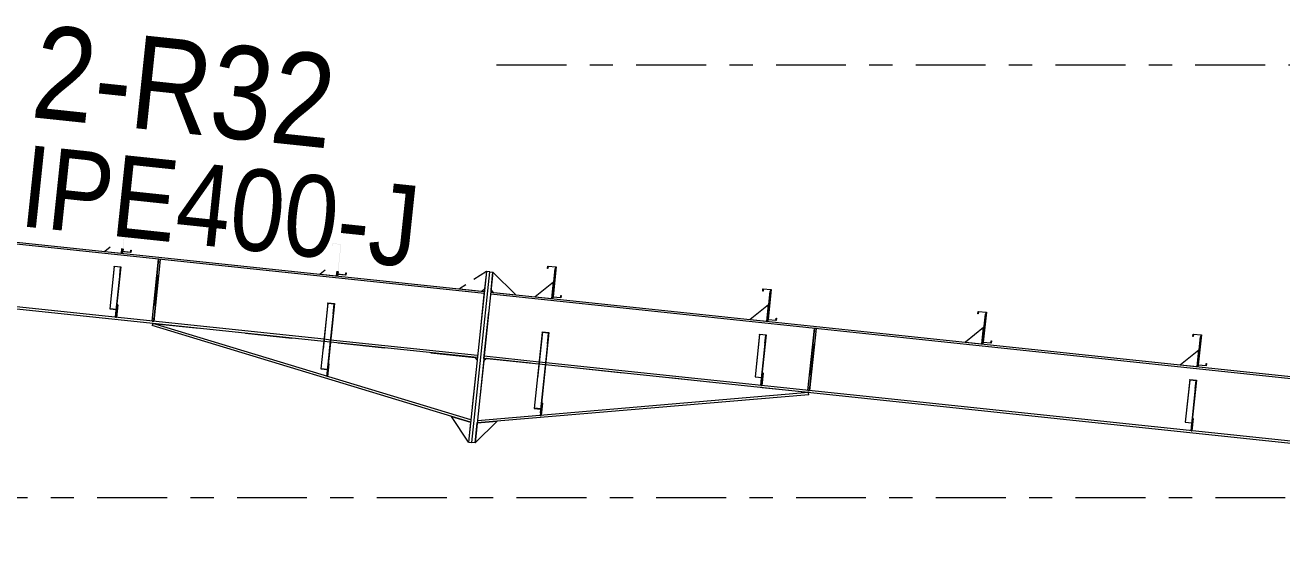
# Model space of a CAD drawing. Header units: millimetres. Extents: x -94 to 729, y -75 to 499.
# Drawn here: x 262.9 to 316.9, y 76.1 to 99 of the extents above; entities that cross this region are included whole.
import ezdxf

# ---------------------------------------------------------------- set-up
doc = ezdxf.new("R2010")
doc.units = ezdxf.units.MM
for name, pattern in [('XKITLINE00', [0]), ('XKITLINE02', [4, 2, -2]), ('XKITLINE03', [6, 3, -1, 1, -1])]:
    doc.linetypes.add(name, pattern=pattern)
for name, color, linetype, lineweight in [('Part', 2, 'Continuous', 0), ('PartMark', 7, 'Continuous', 0), ('S-grid', 1, 'Continuous', 0)]:
    doc.layers.add(name, color=color, linetype=linetype, lineweight=lineweight)
doc.styles.add('ARIAL', font='ARIAL.TTF')

# ---------------------------------------------------------------- blocks, each defined once
blk = doc.blocks.new('*A6')
at = {"layer": 'Part'}
blk.add_hatch(color=3, dxfattribs=at).paths.add_polyline_path([(276.66, 88.303), (276.67, 88.397), (276.683, 88.396), (276.672, 88.289), (276.316, 88.327), (276.451, 89.607), (276.122, 89.641), (276.112, 89.548), (276.099, 89.549), (276.11, 89.655), (276.466, 89.618), (276.331, 88.338)], flags=17)
blk = doc.blocks.new('*A7')
at = {"layer": 'Part'}
blk.add_hatch(color=3, dxfattribs=at).paths.add_polyline_path([(276.66, 88.303), (276.67, 88.397), (276.683, 88.396), (276.672, 88.289), (276.316, 88.327), (276.451, 89.607), (276.122, 89.641), (276.112, 89.548), (276.099, 89.549), (276.11, 89.655), (276.466, 89.618), (276.331, 88.338)], flags=17)
blk = doc.blocks.new('*A8')
at = {"layer": 'Part'}
blk.add_hatch(color=3, dxfattribs=at).paths.add_polyline_path([(267.426, 89.277), (267.436, 89.371), (267.448, 89.37), (267.437, 89.263), (267.082, 89.301), (267.217, 90.581), (266.887, 90.615), (266.877, 90.522), (266.865, 90.523), (266.876, 90.63), (267.231, 90.592), (267.096, 89.312)], flags=17)
blk = doc.blocks.new('*A9')
at = {"layer": 'Part'}
blk.add_hatch(color=3, dxfattribs=at).paths.add_polyline_path([(267.426, 89.277), (267.436, 89.371), (267.448, 89.37), (267.437, 89.263), (267.082, 89.301), (267.217, 90.581), (266.887, 90.615), (266.877, 90.522), (266.865, 90.523), (266.876, 90.63), (267.231, 90.592), (267.096, 89.312)], flags=17)
blk = doc.blocks.new('*A17')
at = {"layer": 'Part'}
blk.add_hatch(color=3, dxfattribs=at).paths.add_polyline_path([(275.898, 87.08), (275.9, 87.102), (276.184, 87.072), (276.137, 86.627), (276.123, 86.628), (276.168, 87.052)], flags=17)
blk = doc.blocks.new('*A18')
at = {"layer": 'Part'}
blk.add_hatch(color=3, dxfattribs=at).paths.add_polyline_path([(266.727, 88.659), (266.729, 88.677), (267.013, 88.647), (266.975, 88.287), (266.961, 88.289), (266.997, 88.631)], flags=17)
blk = doc.blocks.new('*A106')
at = {"layer": 'Part'}
blk.add_hatch(color=3, dxfattribs=at).paths.add_polyline_path([(285.104, 85.835), (285.106, 85.86), (285.39, 85.83), (285.339, 85.34), (285.324, 85.341), (285.373, 85.807)], flags=17)
blk = doc.blocks.new('*A107')
at = {"layer": 'Part'}
blk.add_hatch(color=3, dxfattribs=at).paths.add_polyline_path([(312.899, 83.789), (312.901, 83.807), (313.185, 83.777), (313.148, 83.417), (313.133, 83.419), (313.169, 83.761)], flags=17)
blk = doc.blocks.new('*A108')
at = {"layer": 'Part'}
blk.add_hatch(color=3, dxfattribs=at).paths.add_polyline_path([(294.43, 85.737), (294.432, 85.755), (294.716, 85.725), (294.679, 85.365), (294.664, 85.367), (294.7, 85.709)], flags=17)
blk = doc.blocks.new('*A112')
at = {"layer": 'Part'}
blk.add_hatch(color=3, dxfattribs=at).paths.add_polyline_path([(313.598, 84.407), (313.608, 84.501), (313.621, 84.5), (313.61, 84.393), (313.254, 84.43), (313.389, 85.711), (313.06, 85.745), (313.05, 85.652), (313.037, 85.653), (313.048, 85.759), (313.404, 85.722), (313.268, 84.442)], flags=17)
blk = doc.blocks.new('*A113')
at = {"layer": 'Part'}
blk.add_hatch(color=3, dxfattribs=at).paths.add_polyline_path([(313.598, 84.407), (313.608, 84.501), (313.621, 84.5), (313.61, 84.393), (313.254, 84.43), (313.389, 85.711), (313.06, 85.745), (313.05, 85.652), (313.037, 85.653), (313.048, 85.759), (313.404, 85.722), (313.268, 84.442)], flags=17)
blk = doc.blocks.new('*A114')
at = {"layer": 'Part'}
blk.add_hatch(color=3, dxfattribs=at).paths.add_polyline_path([(304.364, 85.381), (304.373, 85.475), (304.386, 85.474), (304.375, 85.367), (304.02, 85.404), (304.155, 86.685), (303.825, 86.719), (303.815, 86.626), (303.803, 86.627), (303.814, 86.733), (304.169, 86.696), (304.034, 85.416)], flags=17)
blk = doc.blocks.new('*A115')
at = {"layer": 'Part'}
blk.add_hatch(color=3, dxfattribs=at).paths.add_polyline_path([(304.364, 85.381), (304.373, 85.475), (304.386, 85.474), (304.375, 85.367), (304.02, 85.404), (304.155, 86.685), (303.825, 86.719), (303.815, 86.626), (303.803, 86.627), (303.814, 86.733), (304.169, 86.696), (304.034, 85.416)], flags=17)
blk = doc.blocks.new('*A116')
at = {"layer": 'Part'}
blk.add_hatch(color=3, dxfattribs=at).paths.add_polyline_path([(295.129, 86.355), (295.139, 86.449), (295.152, 86.448), (295.141, 86.341), (294.785, 86.379), (294.92, 87.659), (294.591, 87.693), (294.581, 87.6), (294.568, 87.601), (294.579, 87.707), (294.935, 87.67), (294.8, 86.39)], flags=17)
blk = doc.blocks.new('*A117')
at = {"layer": 'Part'}
blk.add_hatch(color=3, dxfattribs=at).paths.add_polyline_path([(295.129, 86.355), (295.139, 86.449), (295.152, 86.448), (295.141, 86.341), (294.785, 86.379), (294.92, 87.659), (294.591, 87.693), (294.581, 87.6), (294.568, 87.601), (294.579, 87.707), (294.935, 87.67), (294.8, 86.39)], flags=17)
blk = doc.blocks.new('*A118')
at = {"layer": 'Part'}
blk.add_hatch(color=3, dxfattribs=at).paths.add_polyline_path([(285.895, 87.329), (285.905, 87.423), (285.917, 87.422), (285.906, 87.315), (285.551, 87.353), (285.686, 88.633), (285.356, 88.667), (285.346, 88.574), (285.334, 88.575), (285.345, 88.681), (285.7, 88.644), (285.565, 87.364)], flags=17)
blk = doc.blocks.new('*A119')
at = {"layer": 'Part'}
blk.add_hatch(color=3, dxfattribs=at).paths.add_polyline_path([(285.895, 87.329), (285.905, 87.423), (285.917, 87.422), (285.906, 87.315), (285.551, 87.353), (285.686, 88.633), (285.356, 88.667), (285.346, 88.574), (285.334, 88.575), (285.345, 88.681), (285.7, 88.644), (285.565, 87.364)], flags=17)
blk = doc.blocks.new('*A549')
at = {"layer": 'S-grid', "color": 1, "linetype": 'XKITLINE03', "lineweight": 0}
blk.add_line((283.138, 97.321), (588.785, 97.321), dxfattribs=at)
blk = doc.blocks.new('*A550')
at = {"layer": 'S-grid', "color": 1, "linetype": 'XKITLINE03', "lineweight": 0}
blk.add_line((-10, 78.75), (433.443, 78.75), dxfattribs=at)
blk = doc.blocks.new('*A552')
at = {"layer": 'Part', "color": 7, "linetype": 'XKITLINE02', "lineweight": 0}
for p, q in [((220.347, 94.065), (220.067, 91.408)), ((220.349, 94.086), (220.357, 94.157)), ((282.614, 87.59), (282.314, 84.749)), ((276.009, 85.414), (275.725, 85.444)), ((276.019, 85.506), (275.735, 85.536))]:
    blk.add_line(p, q, dxfattribs=at)
at = {"layer": 'Part', "color": 2, "linetype": 'XKITLINE00', "lineweight": 0}
for p, q in [((220.349, 94.086), (220.347, 94.065)), ((282.604, 87.498), (220.347, 94.065)), ((220.357, 94.157), (282.614, 87.59)), ((220.067, 91.408), (220.057, 91.316)), ((275.725, 85.444), (220.057, 91.316)), ((275.735, 85.536), (220.067, 91.408)), ((282.314, 84.749), (276.009, 85.414)), ((282.324, 84.841), (276.019, 85.506))]:
    blk.add_line(p, q, dxfattribs=at)
blk = doc.blocks.new('*A553')
at = {"layer": 'Part', "color": 2, "linetype": 'XKITLINE00', "lineweight": 0}
for p, q in [((268.38, 86.219), (268.353, 86.13)), ((282.022, 81.979), (268.353, 86.13)), ((282.032, 82.073), (268.38, 86.219)), ((282.211, 84.76), (282.303, 84.645))]:
    blk.add_line(p, q, dxfattribs=at)
at = {"layer": 'Part', "color": 7, "linetype": 'XKITLINE02', "lineweight": 0}
for p, q in [((268.38, 86.219), (282.211, 84.76)), ((282.303, 84.645), (282.022, 81.979))]:
    blk.add_line(p, q, dxfattribs=at)
blk = doc.blocks.new('*A602')
at = {"layer": 'Part', "color": 2, "linetype": 'XKITLINE00', "lineweight": 0}
for p, q in [((276.316, 88.327), (276.33, 88.454)), ((276.672, 88.289), (276.316, 88.327)), ((276.343, 88.453), (276.331, 88.338)), ((276.331, 88.338), (276.66, 88.303)), ((276.66, 88.303), (276.67, 88.397)), ((276.67, 88.397), (276.683, 88.396)), ((276.683, 88.396), (276.672, 88.289))]:
    blk.add_line(p, q, dxfattribs=at)
blk = doc.blocks.new('*A603')
at = {"layer": 'Part', "color": 2, "linetype": 'XKITLINE00', "lineweight": 0}
for p, q in [((276.316, 88.327), (276.33, 88.454)), ((276.672, 88.289), (276.316, 88.327)), ((276.343, 88.453), (276.331, 88.338)), ((276.331, 88.338), (276.66, 88.303)), ((276.66, 88.303), (276.67, 88.397)), ((276.67, 88.397), (276.683, 88.396)), ((276.683, 88.396), (276.672, 88.289))]:
    blk.add_line(p, q, dxfattribs=at)
blk = doc.blocks.new('*A604')
at = {"layer": 'Part', "color": 2, "linetype": 'XKITLINE00', "lineweight": 0}
for p, q in [((267.082, 89.301), (267.095, 89.428)), ((267.437, 89.263), (267.082, 89.301)), ((267.108, 89.427), (267.096, 89.312)), ((267.096, 89.312), (267.426, 89.277)), ((267.426, 89.277), (267.436, 89.371)), ((267.436, 89.371), (267.448, 89.37)), ((267.448, 89.37), (267.437, 89.263))]:
    blk.add_line(p, q, dxfattribs=at)
blk = doc.blocks.new('*A605')
at = {"layer": 'Part', "color": 2, "linetype": 'XKITLINE00', "lineweight": 0}
for p, q in [((267.082, 89.301), (267.095, 89.428)), ((267.437, 89.263), (267.082, 89.301)), ((267.108, 89.427), (267.096, 89.312)), ((267.096, 89.312), (267.426, 89.277)), ((267.426, 89.277), (267.436, 89.371)), ((267.436, 89.371), (267.448, 89.37)), ((267.448, 89.37), (267.437, 89.263))]:
    blk.add_line(p, q, dxfattribs=at)
blk = doc.blocks.new('*A622')
at = {"layer": 'Part', "color": 2, "linetype": 'XKITLINE00', "lineweight": 0}
blk.add_line((275.783, 88.512), (275.563, 88.334), dxfattribs=at)
at = {"layer": 'Part', "color": 7, "linetype": 'XKITLINE02', "lineweight": 0}
for p, q in [((275.563, 88.334), (276.273, 88.259)), ((276.273, 88.259), (276.294, 88.458))]:
    blk.add_line(p, q, dxfattribs=at)
blk = doc.blocks.new('*A623')
at = {"layer": 'Part', "color": 2, "linetype": 'XKITLINE00', "lineweight": 0}
for p, q in [((275.855, 83.949), (275.892, 84.299)), ((275.946, 84.478), (275.89, 83.945)), ((275.911, 84.482), (275.946, 84.478)), ((275.89, 83.945), (275.855, 83.949))]:
    blk.add_line(p, q, dxfattribs=at)
at = {"layer": 'Part', "color": 7, "linetype": 'XKITLINE02', "lineweight": 0}
for p, q in [((275.892, 84.299), (275.911, 84.482)), ((275.866, 84.055), (275.901, 84.052))]:
    blk.add_line(p, q, dxfattribs=at)
blk = doc.blocks.new('*A624')
at = {"layer": 'Part', "color": 2, "linetype": 'XKITLINE00', "lineweight": 0}
for p, q in [((276.294, 88.458), (276.273, 88.259)), ((276.316, 88.327), (276.309, 88.256))]:
    blk.add_line(p, q, dxfattribs=at)
at = {"layer": 'Part', "color": 7, "linetype": 'XKITLINE02', "lineweight": 0}
for p, q in [((276.309, 88.256), (276.273, 88.259)), ((276.316, 88.327), (276.33, 88.454))]:
    blk.add_line(p, q, dxfattribs=at)
blk = doc.blocks.new('*A625')
at = {"layer": 'Part', "color": 7, "linetype": 'XKITLINE02', "lineweight": 0}
for p, q in [((275.911, 84.482), (275.855, 83.949)), ((275.89, 83.945), (275.946, 84.478)), ((275.946, 84.478), (275.911, 84.482)), ((275.855, 83.949), (275.89, 83.945)), ((275.866, 84.055), (275.901, 84.052))]:
    blk.add_line(p, q, dxfattribs=at)
blk = doc.blocks.new('*A626')
at = {"layer": 'Part', "color": 7, "linetype": 'XKITLINE02', "lineweight": 0}
for p, q in [((275.9, 87.102), (275.601, 84.264)), ((276.168, 87.052), (275.852, 84.064)), ((275.867, 84.062), (276.184, 87.072)), ((275.601, 84.264), (275.871, 84.236)), ((275.602, 84.273), (275.886, 84.243)), ((275.852, 84.064), (275.867, 84.062))]:
    blk.add_line(p, q, dxfattribs=at)
blk = doc.blocks.new('*A627')
at = {"layer": 'Part', "color": 2, "linetype": 'XKITLINE00', "lineweight": 0}
for p, q in [((275.898, 87.08), (275.601, 84.264)), ((276.184, 87.072), (275.892, 84.299)), ((275.898, 87.08), (275.9, 87.102)), ((276.168, 87.052), (275.898, 87.08)), ((275.9, 87.102), (276.184, 87.072)), ((276.123, 86.628), (276.168, 87.052)), ((276.123, 86.628), (275.852, 84.064)), ((276.123, 86.628), (276.137, 86.627)), ((275.601, 84.264), (275.871, 84.236)), ((275.852, 84.064), (275.867, 84.062))]:
    blk.add_line(p, q, dxfattribs=at)
at = {"layer": 'Part', "color": 7, "linetype": 'XKITLINE02', "lineweight": 0}
for p, q in [((275.886, 84.243), (275.602, 84.273)), ((275.892, 84.299), (275.867, 84.062))]:
    blk.add_line(p, q, dxfattribs=at)
blk = doc.blocks.new('*A628')
at = {"layer": 'Part', "color": 2, "linetype": 'XKITLINE00', "lineweight": 0}
blk.add_line((266.548, 89.486), (266.329, 89.308), dxfattribs=at)
at = {"layer": 'Part', "color": 7, "linetype": 'XKITLINE02', "lineweight": 0}
for p, q in [((266.329, 89.308), (267.039, 89.233)), ((267.039, 89.233), (267.06, 89.432))]:
    blk.add_line(p, q, dxfattribs=at)
blk = doc.blocks.new('*A629')
at = {"layer": 'Part', "color": 7, "linetype": 'XKITLINE02', "lineweight": 0}
for p, q in [((266.817, 86.791), (266.841, 87.013)), ((266.82, 86.477), (266.784, 86.481)), ((266.796, 86.587), (266.831, 86.583))]:
    blk.add_line(p, q, dxfattribs=at)
at = {"layer": 'Part', "color": 2, "linetype": 'XKITLINE00', "lineweight": 0}
for p, q in [((266.876, 87.01), (266.82, 86.477)), ((266.841, 87.013), (266.876, 87.01)), ((266.784, 86.481), (266.817, 86.791))]:
    blk.add_line(p, q, dxfattribs=at)
blk = doc.blocks.new('*A630')
at = {"layer": 'Part', "color": 2, "linetype": 'XKITLINE00', "lineweight": 0}
for p, q in [((267.06, 89.432), (267.039, 89.233)), ((267.082, 89.301), (267.074, 89.23))]:
    blk.add_line(p, q, dxfattribs=at)
at = {"layer": 'Part', "color": 7, "linetype": 'XKITLINE02', "lineweight": 0}
for p, q in [((267.074, 89.23), (267.039, 89.233)), ((267.082, 89.301), (267.095, 89.428))]:
    blk.add_line(p, q, dxfattribs=at)
blk = doc.blocks.new('*A631')
at = {"layer": 'Part', "color": 7, "linetype": 'XKITLINE02', "lineweight": 0}
for p, q in [((266.841, 87.013), (266.784, 86.481)), ((266.82, 86.477), (266.876, 87.01)), ((266.876, 87.01), (266.841, 87.013)), ((266.784, 86.481), (266.82, 86.477)), ((266.796, 86.587), (266.831, 86.583))]:
    blk.add_line(p, q, dxfattribs=at)
blk = doc.blocks.new('*A632')
at = {"layer": 'Part', "color": 7, "linetype": 'XKITLINE02', "lineweight": 0}
for p, q in [((266.729, 88.677), (266.535, 86.843)), ((266.997, 88.631), (266.783, 86.602)), ((266.797, 86.6), (267.013, 88.647)), ((266.535, 86.843), (266.805, 86.815)), ((266.537, 86.855), (266.821, 86.825)), ((266.783, 86.602), (266.797, 86.6))]:
    blk.add_line(p, q, dxfattribs=at)
blk = doc.blocks.new('*A633')
at = {"layer": 'Part', "color": 2, "linetype": 'XKITLINE00', "lineweight": 0}
for p, q in [((266.727, 88.659), (266.535, 86.843)), ((266.727, 88.659), (266.729, 88.677)), ((266.997, 88.631), (266.727, 88.659)), ((266.729, 88.677), (267.013, 88.647)), ((267.013, 88.647), (266.817, 86.791)), ((266.961, 88.289), (266.997, 88.631)), ((266.961, 88.289), (266.783, 86.602)), ((266.961, 88.289), (266.975, 88.287)), ((266.535, 86.843), (266.805, 86.815)), ((266.783, 86.602), (266.797, 86.6))]:
    blk.add_line(p, q, dxfattribs=at)
at = {"layer": 'Part', "color": 7, "linetype": 'XKITLINE02', "lineweight": 0}
for p, q in [((266.537, 86.855), (266.821, 86.825)), ((266.797, 86.6), (266.817, 86.791))]:
    blk.add_line(p, q, dxfattribs=at)
blk = doc.blocks.new('*A634')
at = {"layer": 'Part', "color": 7, "linetype": 'XKITLINE02', "lineweight": 0}
for p, q in [((268.634, 88.972), (268.354, 86.315)), ((268.425, 86.307), (268.705, 88.964)), ((268.623, 88.865), (268.694, 88.858)), ((268.705, 88.964), (268.634, 88.972)), ((268.365, 86.422), (268.436, 86.414)), ((268.354, 86.315), (268.425, 86.307))]:
    blk.add_line(p, q, dxfattribs=at)
blk = doc.blocks.new('*A635')
at = {"layer": 'Part', "color": 2, "linetype": 'XKITLINE00', "lineweight": 0}
for p, q in [((268.354, 86.315), (268.634, 88.972)), ((268.705, 88.964), (268.425, 86.307))]:
    blk.add_line(p, q, dxfattribs=at)
at = {"layer": 'Part', "color": 7, "linetype": 'XKITLINE02', "lineweight": 0}
for p, q in [((268.623, 88.865), (268.694, 88.858)), ((268.705, 88.964), (268.634, 88.972)), ((268.436, 86.414), (268.365, 86.422)), ((268.425, 86.307), (268.354, 86.315))]:
    blk.add_line(p, q, dxfattribs=at)
blk = doc.blocks.new('*A938')
at = {"layer": 'Part', "color": 7, "linetype": 'XKITLINE02', "lineweight": 0}
for p, q in [((282.599, 84.719), (282.898, 87.56)), ((285.244, 84.44), (284.96, 84.47)), ((285.253, 84.532), (284.969, 84.562)), ((367.832, 78.602), (364.618, 76.068)), ((359.12, 76.648), (358.835, 76.678)), ((359.129, 76.74), (358.845, 76.77))]:
    blk.add_line(p, q, dxfattribs=at)
at = {"layer": 'Part', "color": 2, "linetype": 'XKITLINE00', "lineweight": 0}
for p, q in [((367.728, 78.52), (282.889, 87.468)), ((282.898, 87.56), (367.832, 78.602)), ((284.96, 84.47), (282.599, 84.719)), ((284.969, 84.562), (282.608, 84.811)), ((358.835, 76.678), (285.244, 84.44)), ((358.845, 76.77), (285.253, 84.532)), ((364.618, 76.068), (359.12, 76.648)), ((364.722, 76.15), (359.129, 76.74))]:
    blk.add_line(p, q, dxfattribs=at)
blk = doc.blocks.new('*A987')
at = {"layer": 'Part', "color": 2, "linetype": 'XKITLINE00', "lineweight": 0}
for p, q in [((285.054, 82.637), (285.015, 82.272)), ((285.107, 82.801), (285.051, 82.275)), ((285.071, 82.805), (285.107, 82.801))]:
    blk.add_line(p, q, dxfattribs=at)
at = {"layer": 'Part', "color": 7, "linetype": 'XKITLINE02', "lineweight": 0}
for p, q in [((285.054, 82.637), (285.071, 82.805)), ((285.051, 82.268), (285.015, 82.272)), ((285.026, 82.378), (285.062, 82.375)), ((285.051, 82.275), (285.051, 82.268))]:
    blk.add_line(p, q, dxfattribs=at)
blk = doc.blocks.new('*A988')
at = {"layer": 'Part', "color": 7, "linetype": 'XKITLINE02', "lineweight": 0}
for p, q in [((285.071, 82.805), (285.015, 82.272)), ((285.051, 82.268), (285.107, 82.801)), ((285.107, 82.801), (285.071, 82.805)), ((285.015, 82.272), (285.051, 82.268)), ((285.026, 82.378), (285.062, 82.375))]:
    blk.add_line(p, q, dxfattribs=at)
blk = doc.blocks.new('*A989')
at = {"layer": 'Part', "color": 2, "linetype": 'XKITLINE00', "lineweight": 0}
for p, q in [((282.074, 81.111), (282.846, 88.428)), ((282.988, 88.413), (282.216, 81.096)), ((282.846, 88.428), (282.988, 88.413)), ((282.216, 81.096), (282.074, 81.111))]:
    blk.add_line(p, q, dxfattribs=at)
blk = doc.blocks.new('*A990')
at = {"layer": 'Part', "color": 2, "linetype": 'XKITLINE00', "lineweight": 0}
for p, q in [((282.704, 88.443), (281.932, 81.126)), ((282.074, 81.111), (282.846, 88.428)), ((282.846, 88.428), (282.704, 88.443)), ((281.932, 81.126), (282.074, 81.111))]:
    blk.add_line(p, q, dxfattribs=at)
blk = doc.blocks.new('*A991')
at = {"layer": 'Part', "color": 7, "linetype": 'XKITLINE02', "lineweight": 0}
for p, q in [((282.909, 87.667), (282.988, 88.413)), ((283.005, 87.549), (283.964, 87.448))]:
    blk.add_line(p, q, dxfattribs=at)
at = {"layer": 'Part', "color": 2, "linetype": 'XKITLINE00', "lineweight": 0}
for p, q in [((283.964, 87.448), (282.988, 88.413)), ((283.005, 87.549), (282.909, 87.667))]:
    blk.add_line(p, q, dxfattribs=at)
blk = doc.blocks.new('*A992')
at = {"layer": 'Part', "color": 2, "linetype": 'XKITLINE00', "lineweight": 0}
for p, q in [((282.704, 88.443), (282.165, 88.098)), ((281.818, 87.876), (281.549, 87.703)), ((282.508, 87.602), (282.625, 87.697))]:
    blk.add_line(p, q, dxfattribs=at)
at = {"layer": 'Part', "color": 7, "linetype": 'XKITLINE02', "lineweight": 0}
for p, q in [((282.704, 88.443), (282.625, 87.697)), ((281.549, 87.703), (282.508, 87.602))]:
    blk.add_line(p, q, dxfattribs=at)
blk = doc.blocks.new('*A993')
at = {"layer": 'Part', "color": 2, "linetype": 'XKITLINE00', "lineweight": 0}
blk.add_line((285.583, 87.996), (284.798, 87.36), dxfattribs=at)
at = {"layer": 'Part', "color": 7, "linetype": 'XKITLINE02', "lineweight": 0}
for p, q in [((285.508, 87.285), (285.583, 87.996)), ((284.798, 87.36), (285.508, 87.285))]:
    blk.add_line(p, q, dxfattribs=at)
blk = doc.blocks.new('*A994')
at = {"layer": 'Part', "color": 2, "linetype": 'XKITLINE00', "lineweight": 0}
for p, q in [((285.643, 88.564), (285.508, 87.285)), ((285.678, 88.56), (285.643, 88.564)), ((285.551, 87.353), (285.543, 87.281))]:
    blk.add_line(p, q, dxfattribs=at)
at = {"layer": 'Part', "color": 7, "linetype": 'XKITLINE02', "lineweight": 0}
for p, q in [((285.551, 87.353), (285.678, 88.56)), ((285.543, 87.281), (285.508, 87.285))]:
    blk.add_line(p, q, dxfattribs=at)
blk = doc.blocks.new('*A995')
at = {"layer": 'Part', "color": 7, "linetype": 'XKITLINE02', "lineweight": 0}
for p, q in [((285.106, 85.86), (284.759, 82.572)), ((285.373, 85.807), (285.013, 82.387)), ((285.027, 82.386), (285.39, 85.83)), ((284.759, 82.572), (285.029, 82.544)), ((284.76, 82.581), (285.044, 82.551)), ((285.013, 82.387), (285.027, 82.386))]:
    blk.add_line(p, q, dxfattribs=at)
blk = doc.blocks.new('*A996')
at = {"layer": 'Part', "color": 2, "linetype": 'XKITLINE00', "lineweight": 0}
for p, q in [((285.104, 85.835), (284.759, 82.572)), ((285.39, 85.83), (285.054, 82.637)), ((285.104, 85.835), (285.106, 85.86)), ((285.373, 85.807), (285.104, 85.835)), ((285.106, 85.86), (285.39, 85.83)), ((285.324, 85.341), (285.373, 85.807)), ((285.324, 85.341), (285.013, 82.387)), ((285.324, 85.341), (285.339, 85.34)), ((284.759, 82.572), (285.029, 82.544)), ((285.013, 82.387), (285.027, 82.386))]:
    blk.add_line(p, q, dxfattribs=at)
at = {"layer": 'Part', "color": 7, "linetype": 'XKITLINE02', "lineweight": 0}
for p, q in [((285.044, 82.551), (284.76, 82.581)), ((285.054, 82.637), (285.027, 82.386))]:
    blk.add_line(p, q, dxfattribs=at)
blk = doc.blocks.new('*A997')
at = {"layer": 'Part', "color": 7, "linetype": 'XKITLINE02', "lineweight": 0}
for p, q in [((294.544, 84.091), (294.488, 83.558)), ((294.499, 83.665), (294.535, 83.661)), ((294.523, 83.555), (294.58, 84.087)), ((294.58, 84.087), (294.544, 84.091)), ((294.488, 83.558), (294.523, 83.555))]:
    blk.add_line(p, q, dxfattribs=at)
blk = doc.blocks.new('*A998')
at = {"layer": 'Part', "color": 2, "linetype": 'XKITLINE00', "lineweight": 0}
for p, q in [((294.488, 83.558), (294.521, 83.869)), ((294.58, 84.087), (294.523, 83.555)), ((294.544, 84.091), (294.58, 84.087))]:
    blk.add_line(p, q, dxfattribs=at)
at = {"layer": 'Part', "color": 7, "linetype": 'XKITLINE02', "lineweight": 0}
for p, q in [((294.499, 83.665), (294.535, 83.661)), ((294.521, 83.869), (294.544, 84.091)), ((294.523, 83.555), (294.488, 83.558))]:
    blk.add_line(p, q, dxfattribs=at)
blk = doc.blocks.new('*A999')
at = {"layer": 'Part', "color": 2, "linetype": 'XKITLINE00', "lineweight": 0}
for p, q in [((312.899, 83.789), (312.708, 81.973)), ((312.899, 83.789), (312.901, 83.807)), ((313.169, 83.761), (312.899, 83.789)), ((312.901, 83.807), (313.185, 83.777)), ((313.185, 83.777), (312.99, 81.921)), ((313.133, 83.419), (313.169, 83.761)), ((313.133, 83.419), (312.955, 81.732)), ((313.148, 83.417), (313.133, 83.419)), ((312.708, 81.973), (312.978, 81.945)), ((312.955, 81.732), (312.97, 81.73))]:
    blk.add_line(p, q, dxfattribs=at)
at = {"layer": 'Part', "color": 7, "linetype": 'XKITLINE02', "lineweight": 0}
for p, q in [((312.709, 81.984), (312.993, 81.955)), ((312.99, 81.921), (312.97, 81.73))]:
    blk.add_line(p, q, dxfattribs=at)
blk = doc.blocks.new('*A1000')
at = {"layer": 'Part', "color": 7, "linetype": 'XKITLINE02', "lineweight": 0}
for p, q in [((312.901, 83.807), (312.708, 81.973)), ((313.169, 83.761), (312.955, 81.732)), ((312.97, 81.73), (313.185, 83.777)), ((312.708, 81.973), (312.978, 81.945)), ((312.709, 81.984), (312.993, 81.955)), ((312.955, 81.732), (312.97, 81.73))]:
    blk.add_line(p, q, dxfattribs=at)
blk = doc.blocks.new('*A1001')
at = {"layer": 'Part', "color": 7, "linetype": 'XKITLINE02', "lineweight": 0}
for p, q in [((313.013, 82.143), (312.957, 81.61)), ((312.992, 81.607), (313.049, 82.139)), ((313.049, 82.139), (313.013, 82.143)), ((312.957, 81.61), (312.992, 81.607)), ((312.968, 81.717), (313.004, 81.713))]:
    blk.add_line(p, q, dxfattribs=at)
blk = doc.blocks.new('*A1002')
at = {"layer": 'Part', "color": 7, "linetype": 'XKITLINE02', "lineweight": 0}
for p, q in [((312.99, 81.921), (313.013, 82.143)), ((312.992, 81.607), (312.957, 81.61)), ((312.968, 81.717), (313.004, 81.713))]:
    blk.add_line(p, q, dxfattribs=at)
at = {"layer": 'Part', "color": 2, "linetype": 'XKITLINE00', "lineweight": 0}
for p, q in [((313.049, 82.139), (312.992, 81.607)), ((313.013, 82.143), (313.049, 82.139)), ((312.957, 81.61), (312.99, 81.921))]:
    blk.add_line(p, q, dxfattribs=at)
blk = doc.blocks.new('*A1003')
at = {"layer": 'Part', "color": 2, "linetype": 'XKITLINE00', "lineweight": 0}
for p, q in [((294.877, 87.59), (294.742, 86.311)), ((294.913, 87.586), (294.877, 87.59)), ((294.785, 86.379), (294.778, 86.307))]:
    blk.add_line(p, q, dxfattribs=at)
at = {"layer": 'Part', "color": 7, "linetype": 'XKITLINE02', "lineweight": 0}
for p, q in [((294.785, 86.379), (294.913, 87.586)), ((294.778, 86.307), (294.742, 86.311))]:
    blk.add_line(p, q, dxfattribs=at)
blk = doc.blocks.new('*A1004')
at = {"layer": 'Part', "color": 2, "linetype": 'XKITLINE00', "lineweight": 0}
blk.add_line((294.817, 87.022), (294.032, 86.386), dxfattribs=at)
at = {"layer": 'Part', "color": 7, "linetype": 'XKITLINE02', "lineweight": 0}
for p, q in [((294.742, 86.311), (294.817, 87.022)), ((294.032, 86.386), (294.742, 86.311))]:
    blk.add_line(p, q, dxfattribs=at)
blk = doc.blocks.new('*A1005')
at = {"layer": 'Part', "color": 2, "linetype": 'XKITLINE00', "lineweight": 0}
for p, q in [((304.112, 86.616), (303.977, 85.337)), ((304.147, 86.612), (304.112, 86.616)), ((304.02, 85.404), (304.012, 85.333))]:
    blk.add_line(p, q, dxfattribs=at)
at = {"layer": 'Part', "color": 7, "linetype": 'XKITLINE02', "lineweight": 0}
for p, q in [((304.02, 85.404), (304.147, 86.612)), ((304.012, 85.333), (303.977, 85.337))]:
    blk.add_line(p, q, dxfattribs=at)
blk = doc.blocks.new('*A1006')
at = {"layer": 'Part', "color": 2, "linetype": 'XKITLINE00', "lineweight": 0}
blk.add_line((304.052, 86.048), (303.267, 85.412), dxfattribs=at)
at = {"layer": 'Part', "color": 7, "linetype": 'XKITLINE02', "lineweight": 0}
for p, q in [((303.977, 85.337), (304.052, 86.048)), ((303.267, 85.412), (303.977, 85.337))]:
    blk.add_line(p, q, dxfattribs=at)
blk = doc.blocks.new('*A1007')
at = {"layer": 'Part', "color": 7, "linetype": 'XKITLINE02', "lineweight": 0}
for p, q in [((294.432, 85.755), (294.239, 83.921)), ((294.7, 85.709), (294.486, 83.68)), ((294.501, 83.678), (294.716, 85.725)), ((294.239, 83.921), (294.509, 83.893)), ((294.24, 83.933), (294.524, 83.903)), ((294.486, 83.68), (294.501, 83.678))]:
    blk.add_line(p, q, dxfattribs=at)
blk = doc.blocks.new('*A1008')
at = {"layer": 'Part', "color": 2, "linetype": 'XKITLINE00', "lineweight": 0}
for p, q in [((294.43, 85.737), (294.239, 83.921)), ((294.43, 85.737), (294.432, 85.755)), ((294.7, 85.709), (294.43, 85.737)), ((294.432, 85.755), (294.716, 85.725)), ((294.664, 85.367), (294.486, 83.68)), ((294.716, 85.725), (294.521, 83.869)), ((294.664, 85.367), (294.7, 85.709)), ((294.679, 85.365), (294.664, 85.367)), ((294.239, 83.921), (294.509, 83.893)), ((294.486, 83.68), (294.501, 83.678))]:
    blk.add_line(p, q, dxfattribs=at)
at = {"layer": 'Part', "color": 7, "linetype": 'XKITLINE02', "lineweight": 0}
for p, q in [((294.24, 83.933), (294.524, 83.903)), ((294.521, 83.869), (294.501, 83.678))]:
    blk.add_line(p, q, dxfattribs=at)
blk = doc.blocks.new('*A1009')
at = {"layer": 'Part', "color": 7, "linetype": 'XKITLINE02', "lineweight": 0}
for p, q in [((296.787, 86.002), (296.507, 83.345)), ((296.578, 83.338), (296.859, 85.995)), ((296.776, 85.896), (296.847, 85.888)), ((296.859, 85.995), (296.787, 86.002)), ((296.507, 83.345), (296.578, 83.338)), ((296.519, 83.452), (296.59, 83.445))]:
    blk.add_line(p, q, dxfattribs=at)
blk = doc.blocks.new('*A1010')
at = {"layer": 'Part', "color": 2, "linetype": 'XKITLINE00', "lineweight": 0}
for p, q in [((296.507, 83.345), (296.787, 86.002)), ((296.859, 85.995), (296.578, 83.338))]:
    blk.add_line(p, q, dxfattribs=at)
at = {"layer": 'Part', "color": 7, "linetype": 'XKITLINE02', "lineweight": 0}
for p, q in [((296.776, 85.896), (296.847, 85.888)), ((296.859, 85.995), (296.787, 86.002)), ((296.578, 83.338), (296.507, 83.345)), ((296.59, 83.445), (296.519, 83.452))]:
    blk.add_line(p, q, dxfattribs=at)
blk = doc.blocks.new('*A1011')
at = {"layer": 'Part', "color": 2, "linetype": 'XKITLINE00', "lineweight": 0}
for p, q in [((313.346, 85.642), (313.211, 84.363)), ((313.382, 85.638), (313.346, 85.642)), ((313.254, 84.43), (313.247, 84.359))]:
    blk.add_line(p, q, dxfattribs=at)
at = {"layer": 'Part', "color": 7, "linetype": 'XKITLINE02', "lineweight": 0}
for p, q in [((313.254, 84.43), (313.382, 85.638)), ((313.247, 84.359), (313.211, 84.363))]:
    blk.add_line(p, q, dxfattribs=at)
blk = doc.blocks.new('*A1012')
at = {"layer": 'Part', "color": 2, "linetype": 'XKITLINE00', "lineweight": 0}
blk.add_line((313.286, 85.074), (312.501, 84.438), dxfattribs=at)
at = {"layer": 'Part', "color": 7, "linetype": 'XKITLINE02', "lineweight": 0}
for p, q in [((313.211, 84.363), (313.286, 85.074)), ((312.501, 84.438), (313.211, 84.363))]:
    blk.add_line(p, q, dxfattribs=at)
blk = doc.blocks.new('*A1031')
at = {"layer": 'Part', "color": 2, "linetype": 'XKITLINE00', "lineweight": 0}
for p, q in [((313.037, 85.653), (313.048, 85.759)), ((313.05, 85.652), (313.037, 85.653)), ((313.048, 85.759), (313.404, 85.722)), ((313.06, 85.745), (313.05, 85.652)), ((313.389, 85.711), (313.06, 85.745)), ((313.254, 84.43), (313.389, 85.711)), ((313.404, 85.722), (313.268, 84.442)), ((313.61, 84.393), (313.254, 84.43)), ((313.268, 84.442), (313.598, 84.407)), ((313.598, 84.407), (313.608, 84.501)), ((313.608, 84.501), (313.621, 84.5)), ((313.621, 84.5), (313.61, 84.393))]:
    blk.add_line(p, q, dxfattribs=at)
blk = doc.blocks.new('*A1032')
at = {"layer": 'Part', "color": 2, "linetype": 'XKITLINE00', "lineweight": 0}
for p, q in [((313.037, 85.653), (313.048, 85.759)), ((313.05, 85.652), (313.037, 85.653)), ((313.048, 85.759), (313.404, 85.722)), ((313.06, 85.745), (313.05, 85.652)), ((313.389, 85.711), (313.06, 85.745)), ((313.254, 84.43), (313.389, 85.711)), ((313.404, 85.722), (313.268, 84.442)), ((313.61, 84.393), (313.254, 84.43)), ((313.268, 84.442), (313.598, 84.407)), ((313.598, 84.407), (313.608, 84.501)), ((313.608, 84.501), (313.621, 84.5)), ((313.621, 84.5), (313.61, 84.393))]:
    blk.add_line(p, q, dxfattribs=at)
blk = doc.blocks.new('*A1033')
at = {"layer": 'Part', "color": 2, "linetype": 'XKITLINE00', "lineweight": 0}
for p, q in [((303.803, 86.627), (303.814, 86.733)), ((303.815, 86.626), (303.803, 86.627)), ((303.814, 86.733), (304.169, 86.696)), ((303.825, 86.719), (303.815, 86.626)), ((304.155, 86.685), (303.825, 86.719)), ((304.02, 85.404), (304.155, 86.685)), ((304.169, 86.696), (304.034, 85.416)), ((304.375, 85.367), (304.02, 85.404)), ((304.034, 85.416), (304.364, 85.381)), ((304.364, 85.381), (304.373, 85.475)), ((304.373, 85.475), (304.386, 85.474)), ((304.386, 85.474), (304.375, 85.367))]:
    blk.add_line(p, q, dxfattribs=at)
blk = doc.blocks.new('*A1034')
at = {"layer": 'Part', "color": 2, "linetype": 'XKITLINE00', "lineweight": 0}
for p, q in [((303.803, 86.627), (303.814, 86.733)), ((303.815, 86.626), (303.803, 86.627)), ((303.814, 86.733), (304.169, 86.696)), ((303.825, 86.719), (303.815, 86.626)), ((304.155, 86.685), (303.825, 86.719)), ((304.02, 85.404), (304.155, 86.685)), ((304.169, 86.696), (304.034, 85.416)), ((304.375, 85.367), (304.02, 85.404)), ((304.034, 85.416), (304.364, 85.381)), ((304.364, 85.381), (304.373, 85.475)), ((304.373, 85.475), (304.386, 85.474)), ((304.386, 85.474), (304.375, 85.367))]:
    blk.add_line(p, q, dxfattribs=at)
blk = doc.blocks.new('*A1035')
at = {"layer": 'Part', "color": 2, "linetype": 'XKITLINE00', "lineweight": 0}
for p, q in [((294.568, 87.601), (294.579, 87.707)), ((294.581, 87.6), (294.568, 87.601)), ((294.579, 87.707), (294.935, 87.67)), ((294.591, 87.693), (294.581, 87.6)), ((294.92, 87.659), (294.591, 87.693)), ((294.785, 86.379), (294.92, 87.659)), ((294.935, 87.67), (294.8, 86.39)), ((295.141, 86.341), (294.785, 86.379)), ((294.8, 86.39), (295.129, 86.355)), ((295.129, 86.355), (295.139, 86.449)), ((295.139, 86.449), (295.152, 86.448)), ((295.152, 86.448), (295.141, 86.341))]:
    blk.add_line(p, q, dxfattribs=at)
blk = doc.blocks.new('*A1036')
at = {"layer": 'Part', "color": 2, "linetype": 'XKITLINE00', "lineweight": 0}
for p, q in [((294.568, 87.601), (294.579, 87.707)), ((294.581, 87.6), (294.568, 87.601)), ((294.579, 87.707), (294.935, 87.67)), ((294.591, 87.693), (294.581, 87.6)), ((294.92, 87.659), (294.591, 87.693)), ((294.785, 86.379), (294.92, 87.659)), ((294.935, 87.67), (294.8, 86.39)), ((295.141, 86.341), (294.785, 86.379)), ((294.8, 86.39), (295.129, 86.355)), ((295.129, 86.355), (295.139, 86.449)), ((295.139, 86.449), (295.152, 86.448)), ((295.152, 86.448), (295.141, 86.341))]:
    blk.add_line(p, q, dxfattribs=at)
blk = doc.blocks.new('*A1037')
at = {"layer": 'Part', "color": 2, "linetype": 'XKITLINE00', "lineweight": 0}
for p, q in [((285.334, 88.575), (285.345, 88.681)), ((285.346, 88.574), (285.334, 88.575)), ((285.345, 88.681), (285.7, 88.644)), ((285.356, 88.667), (285.346, 88.574)), ((285.686, 88.633), (285.356, 88.667)), ((285.551, 87.353), (285.686, 88.633)), ((285.7, 88.644), (285.565, 87.364)), ((285.895, 87.329), (285.905, 87.423)), ((285.905, 87.423), (285.917, 87.422)), ((285.917, 87.422), (285.906, 87.315)), ((285.906, 87.315), (285.551, 87.353)), ((285.565, 87.364), (285.895, 87.329))]:
    blk.add_line(p, q, dxfattribs=at)
blk = doc.blocks.new('*A1038')
at = {"layer": 'Part', "color": 2, "linetype": 'XKITLINE00', "lineweight": 0}
for p, q in [((285.334, 88.575), (285.345, 88.681)), ((285.346, 88.574), (285.334, 88.575)), ((285.345, 88.681), (285.7, 88.644)), ((285.356, 88.667), (285.346, 88.574)), ((285.686, 88.633), (285.356, 88.667)), ((285.551, 87.353), (285.686, 88.633)), ((285.7, 88.644), (285.565, 87.364)), ((285.895, 87.329), (285.905, 87.423)), ((285.905, 87.423), (285.917, 87.422)), ((285.917, 87.422), (285.906, 87.315)), ((285.906, 87.315), (285.551, 87.353)), ((285.565, 87.364), (285.895, 87.329))]:
    blk.add_line(p, q, dxfattribs=at)
blk = doc.blocks.new('*A1039')
at = {"layer": 'Part', "color": 2, "linetype": 'XKITLINE00', "lineweight": 0}
for p, q in [((282.702, 84.708), (282.588, 84.615)), ((296.541, 83.157), (282.306, 81.949)), ((296.533, 83.249), (282.316, 82.043)), ((296.541, 83.157), (296.533, 83.249))]:
    blk.add_line(p, q, dxfattribs=at)
at = {"layer": 'Part', "color": 7, "linetype": 'XKITLINE02', "lineweight": 0}
for p, q in [((296.533, 83.249), (282.702, 84.708)), ((282.588, 84.615), (282.306, 81.949))]:
    blk.add_line(p, q, dxfattribs=at)
blk = doc.blocks.new('*A1040')
at = {"layer": 'Part', "color": 2, "linetype": 'XKITLINE00', "lineweight": 0}
blk.add_line((283.16, 82.021), (282.216, 81.096), dxfattribs=at)
at = {"layer": 'Part', "color": 7, "linetype": 'XKITLINE02', "lineweight": 0}
for p, q in [((282.306, 81.949), (283.16, 82.021)), ((282.216, 81.096), (282.306, 81.949))]:
    blk.add_line(p, q, dxfattribs=at)
blk = doc.blocks.new('*A1041')
at = {"layer": 'Part', "color": 2, "linetype": 'XKITLINE00', "lineweight": 0}
blk.add_line((281.932, 81.126), (281.202, 82.228), dxfattribs=at)
at = {"layer": 'Part', "color": 7, "linetype": 'XKITLINE02', "lineweight": 0}
for p, q in [((281.202, 82.228), (282.022, 81.979)), ((282.022, 81.979), (281.932, 81.126))]:
    blk.add_line(p, q, dxfattribs=at)
blk = doc.blocks.new('*A2364')
at = {"layer": 'PartMark', "color": 3, "style": 'ARIAL', "width": 0.85}
blk.add_text('2-R32', height=4, rotation=-6.0218, dxfattribs=at).set_placement((263.092, 95.08))
at = {"layer": 'PartMark', "color": 7, "style": 'ARIAL', "width": 0.85}
blk.add_text('IPE400-J', height=3.5, rotation=-6.0218, dxfattribs=at).set_placement((262.599, 90.406))

msp = doc.modelspace()

# ---------------------------------------------------------------- block references
at = {"lineweight": 0}
for name in ['*A549', '*A2364', '*A552', '*A8', '*A9', '*A6', '*A7', '*A628', '*A630', '*A604', '*A605', '*A632', '*A633', '*A18', '*A634', '*A635', '*A622', '*A118', '*A119', '*A1037', '*A1038', '*A994', '*A624', '*A602', '*A603', '*A992', '*A990', '*A989', '*A991', '*A993', '*A938', '*A116', '*A117', '*A1035', '*A1036', '*A1003', '*A629', '*A631', '*A626', '*A627', '*A17', '*A1004', '*A114', '*A115', '*A1033', '*A1034', '*A1005', '*A553', '*A995', '*A996', '*A106', '*A1009', '*A1010', '*A1006', '*A1007', '*A1008', '*A108', '*A112', '*A113', '*A1031', '*A1032', '*A1011', '*A1039', '*A1012', '*A623', '*A625', '*A997', '*A998', '*A999', '*A1000', '*A107', '*A987', '*A988', '*A1041', '*A1040', '*A1001', '*A1002', '*A550']:
    msp.add_blockref(name, (0, 0), dxfattribs=at)

doc.saveas('drawing.dxf')
